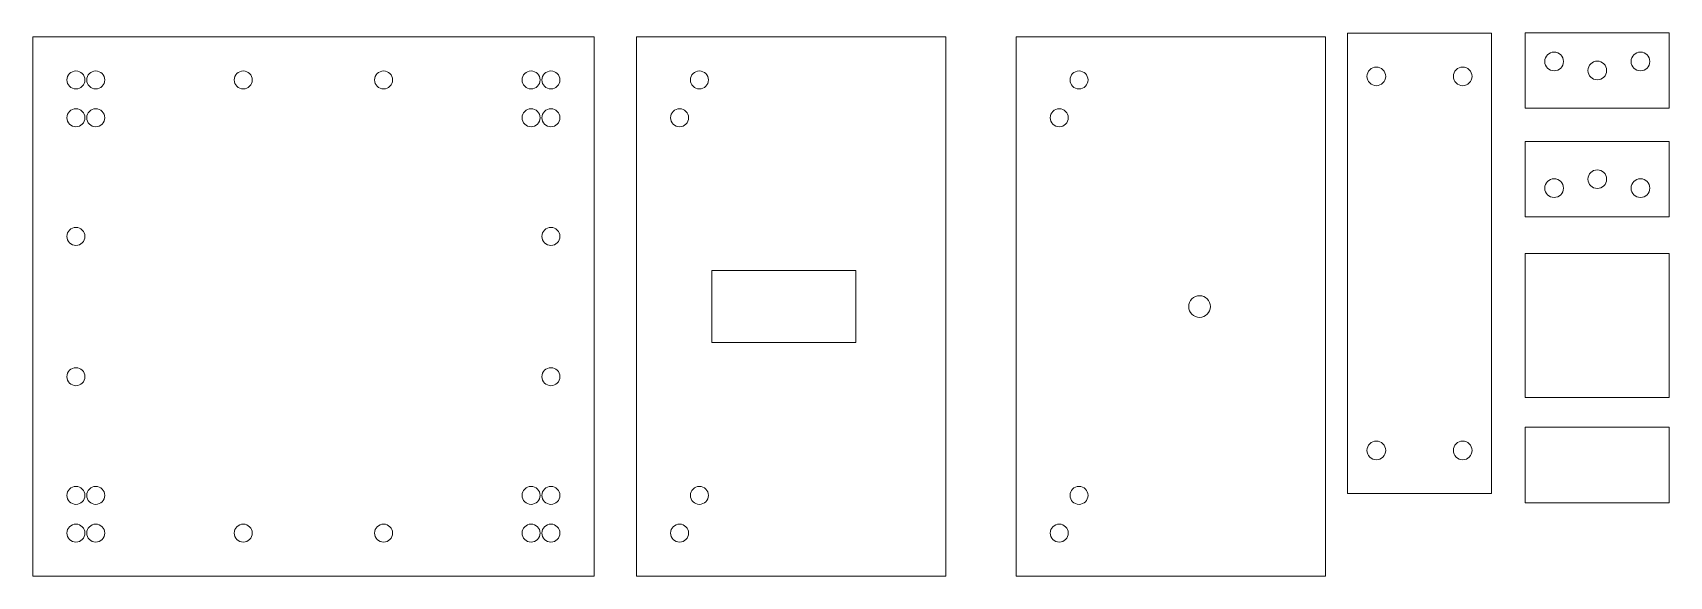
# Model space of a CAD drawing. Header units: millimetres. Extents: x 10 to 464, y 272 to 423.
import ezdxf

# ---------------------------------------------------------------- set-up
doc = ezdxf.new("R2010")
doc.units = ezdxf.units.MM
doc.linetypes.add('CENTERX2', pattern=[20.32, 12.7, -2.54, 2.54, -2.54])

msp = doc.modelspace()

# ---------------------------------------------------------------- linework, layer by layer
at = {"color": 7, "linetype": 'Continuous', "lineweight": 18}
for p, q in [((374.9, 423.02), (374.9, 295.02)), ((374.9, 423.02), (414.9, 423.02)), ((414.9, 423.02), (414.9, 295.02)), ((424.3, 423.16), (424.3, 402.16)), ((424.3, 423.16), (464.3, 423.16)), ((462.3, 423.16), (456.3, 423.16)), ((464.3, 423.16), (462.3, 423.16)), ((464.3, 423.16), (464.3, 402.16)), ((9.51, 422.02), (165.51, 422.02)), ((9.51, 422.02), (9.51, 272.02)), ((165.51, 422.02), (165.51, 272.02)), ((177.27, 422.02), (177.27, 272.02)), ((177.27, 422.02), (263.27, 422.02)), ((263.27, 422.02), (263.27, 272.02)), ((282.77, 422.02), (282.77, 272.02)), ((282.77, 422.02), (368.77, 422.02)), ((368.77, 422.02), (368.77, 272.02)), ((424.3, 402.16), (464.3, 402.16)), ((424.3, 371.94), (424.3, 392.94)), ((424.3, 392.94), (464.3, 392.94)), ((464.3, 371.94), (464.3, 392.94)), ((424.3, 371.94), (464.3, 371.94)), ((424.3, 361.75), (464.3, 361.75)), ((424.3, 361.75), (424.3, 321.75)), ((464.3, 361.75), (464.3, 321.75)), ((238.27, 357.02), (198.27, 357.02)), ((198.27, 337.02), (198.27, 357.02)), ((238.27, 357.02), (238.27, 337.02)), ((238.27, 337.02), (238.27, 357.02)), ((238.27, 337.02), (198.27, 337.02)), ((424.3, 321.75), (464.3, 321.75)), ((424.3, 313.48), (464.3, 313.48)), ((424.3, 313.48), (424.3, 292.48)), ((464.3, 313.48), (464.3, 292.48)), ((374.9, 295.02), (414.9, 295.02)), ((412.9, 295.02), (406.9, 295.02)), ((414.9, 295.02), (412.9, 295.02)), ((424.3, 292.48), (464.3, 292.48)), ((9.51, 272.02), (165.51, 272.02)), ((177.27, 272.02), (263.27, 272.02)), ((282.77, 272.02), (368.77, 272.02))]:
    msp.add_line(p, q, dxfattribs=at)
at = {"color": 7, "linetype": 'CENTERX2', "lineweight": 18}
msp.add_line((165.51, 422.02), (153.51, 422.02), dxfattribs=at)
at = {"color": 7, "linetype": 'Continuous', "lineweight": 18}
for centre, radius in [((432.3, 415.16), 2.6), ((444.3, 412.66), 2.6), ((456.3, 415.16), 2.6), ((21.51, 410.02), 2.5), ((27.01, 410.02), 2.5), ((68.01, 410.02), 2.5), ((107.01, 410.02), 2.5), ((148.01, 410.02), 2.5), ((153.51, 410.02), 2.5), ((194.77, 410.02), 2.5), ((300.27, 410.02), 2.5), ((382.9, 411.02), 2.6), ((406.9, 411.02), 2.6), ((21.51, 399.52), 2.5), ((27.01, 399.52), 2.5), ((148.01, 399.52), 2.5), ((153.51, 399.52), 2.5), ((189.27, 399.52), 2.5), ((294.77, 399.52), 2.5), ((432.3, 379.94), 2.6), ((444.3, 382.44), 2.6), ((456.3, 379.94), 2.6), ((21.51, 366.52), 2.5), ((153.51, 366.52), 2.5), ((153.51, 366.52), 2.5), ((333.77, 347.02), 3), ((21.51, 327.52), 2.5), ((153.51, 327.52), 2.5), ((382.9, 307.02), 2.6), ((406.9, 307.02), 2.6), ((21.51, 294.52), 2.5), ((27.01, 294.52), 2.5), ((148.01, 294.52), 2.5), ((153.51, 294.52), 2.5), ((194.77, 294.52), 2.5), ((300.27, 294.52), 2.5), ((21.51, 284.02), 2.5), ((27.01, 284.02), 2.5), ((68.01, 284.02), 2.5), ((107.01, 284.02), 2.5), ((148.01, 284.02), 2.5), ((153.51, 284.02), 2.5), ((189.27, 284.02), 2.5), ((294.77, 284.02), 2.5)]:
    msp.add_circle(centre, radius, dxfattribs=at)

doc.saveas('drawing.dxf')
